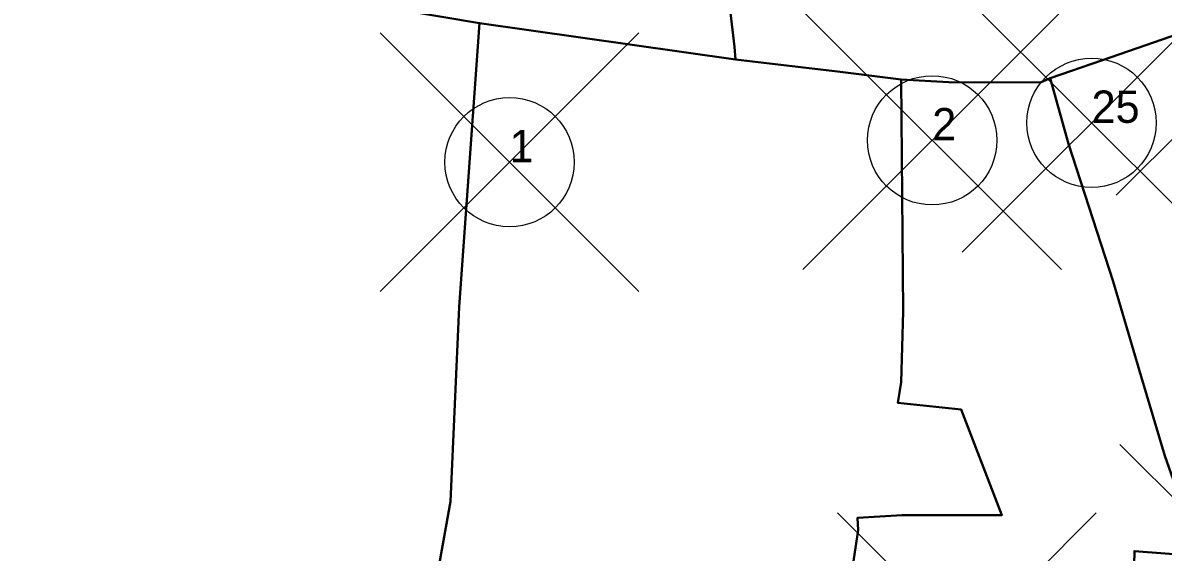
# Model space of a CAD drawing. Header units: millimetres. Extents: x -7 to 1322, y -2814 to 707.
# Drawn here: x 675.9 to 764, y 447.3 to 488.3 of the extents above; entities that cross this region are included whole.
import ezdxf

# ---------------------------------------------------------------- set-up
doc = ezdxf.new("R2010")
doc.units = ezdxf.units.MM
doc.header["$PDMODE"] = 35
doc.header["$PDSIZE"] = 10
doc.linetypes.add('DASHED', pattern=[0.75, 0.5, -0.25])
doc.layers.add('Image', color=7, linetype='Continuous')
doc.layers.add('Poly_Survey_Bndry', color=250, linetype='Continuous', lineweight=30)
doc.layers.add('Text_Survey_No', color=250, linetype='Continuous', lineweight=0)
doc.layers.add('Text_Chalta_No', color=5, linetype='Continuous', lineweight=0, true_color=0x0000ff)
doc.styles.get("Standard").update_dxf_attribs({"font": 'Sakal Marathi_N_Ship.TTF'})
picture_1 = doc.add_image_def('image1.jpg', size_in_pixel=(14518, 11021))

msp = doc.modelspace()

# ---------------------------------------------------------------- linework, layer by layer
at = {"layer": 'Poly_Survey_Bndry'}
for points in [[(699.475, 513.145), (711.667, 511.066), (724.373, 508.919), (728.856, 508.064), (728.904, 503.578), (728.809, 500.176), (729.579, 497.084), (729.984, 494.086), (730.889, 486.417), (730.97, 485.431), (718.993, 487.133), (711.183, 488.245), (690.792, 491.689), (691.411, 496.255), (693.052, 501.759), (694.39, 505.667), (695.627, 507.893), (697.679, 511.241)], [(780.712, 423.031), (779.131, 447.315), (766.632, 487.915), (759.326, 485.39), (755.291, 483.995), (756.695, 478.908), (760.154, 468.245), (762.311, 460.899), (764.163, 454.774), (766.89, 447), (761.802, 447.387), (761.581, 437.719), (760.956, 422.716)]]:
    msp.add_lwpolyline(points, close=True, dxfattribs=at)
for points in [[(728.856, 508.064), (728.904, 503.578), (728.809, 500.176), (729.579, 497.084), (729.984, 494.086), (730.889, 486.417), (730.97, 485.431)], [(707.733, 444.478), (708.947, 451.226), (709.595, 466.305), (711.183, 488.245), (690.792, 491.689), (691.411, 496.255), (670.478, 499.311)], [(711.183, 488.245), (690.792, 491.689), (691.411, 496.255)], [(729.984, 494.086), (730.889, 486.417), (730.97, 485.431), (738.854, 484.499), (743.779, 483.883), (747.456, 483.67), (754.538, 483.649), (755.291, 483.995), (759.326, 485.39), (766.632, 487.915)], [(707.733, 444.478), (708.947, 451.226), (709.595, 466.305), (711.183, 488.245)], [(740.046, 446.267), (740.448, 449.01), (740.407, 449.966), (743.843, 450.16), (751.56, 450.174), (748.41, 458.347), (743.516, 458.852), (743.763, 460.457), (743.921, 465.939), (743.779, 483.883), (738.854, 484.499), (730.97, 485.431), (718.993, 487.133), (711.183, 488.245), (709.595, 466.305), (708.947, 451.226), (707.733, 444.478)], [(730.97, 485.431), (718.993, 487.133), (711.183, 488.245)], [(755.291, 483.995), (759.326, 485.39), (766.632, 487.915)], [(730.97, 485.431), (738.854, 484.499), (743.779, 483.883)], [(761.581, 437.719), (761.802, 447.387), (766.89, 447), (764.163, 454.774), (762.311, 460.899), (760.154, 468.245), (756.695, 478.908), (755.291, 483.995), (754.538, 483.649), (747.456, 483.67), (743.779, 483.883), (743.921, 465.939), (743.763, 460.457), (743.516, 458.852), (748.41, 458.347), (751.56, 450.174), (743.843, 450.16), (740.407, 449.966), (740.448, 449.01), (740.046, 446.267)], [(755.291, 483.995), (754.538, 483.649), (747.456, 483.67), (743.779, 483.883)], [(760.956, 422.716), (761.581, 437.719), (761.802, 447.387), (766.89, 447), (764.163, 454.774), (762.311, 460.899), (760.154, 468.245), (756.695, 478.908), (755.291, 483.995)], [(743.779, 483.883), (743.921, 465.939), (743.763, 460.457), (743.516, 458.852), (748.41, 458.347), (751.56, 450.174), (743.843, 450.16), (740.407, 449.966), (740.448, 449.01), (740.046, 446.267), (739.936, 443.856), (739.561, 439.367), (739.146, 435.211), (738.799, 429.073), (738.661, 426.551), (738.342, 425.388), (738.231, 423.185), (760.956, 422.716)]]:
    msp.add_lwpolyline(points, dxfattribs=at)
at = {"layer": 'Text_Chalta_No'}
for p in [(770.386, 484.929), (758.487, 480.53), (746.169, 479.178), (713.501, 477.487)]:
    msp.add_point(p, dxfattribs=at)
at = {"layer": 'Text_Survey_No'}
for p in [(770.663, 445.648), (748.858, 440.342)]:
    msp.add_point(p, dxfattribs=at)

# ---------------------------------------------------------------- texts
at = {"layer": 'Text_Chalta_No', "linetype": 'DASHED'}
for s, p in [('25', (758.487, 480.53)), ('2', (746.169, 479.178)), ('1', (713.501, 477.487))]:
    msp.add_text(s, height=2.5, dxfattribs=at).set_placement(p)

# ---------------------------------------------------------------- pictures from other files: only their frames are drawn
at = {"layer": 'Image'}
image = msp.add_image(picture_1, insert=(0, 0), size_in_units=(921.895, 699.835), dxfattribs=at)
image.dxf.flags = 7

doc.saveas('drawing.dxf')
